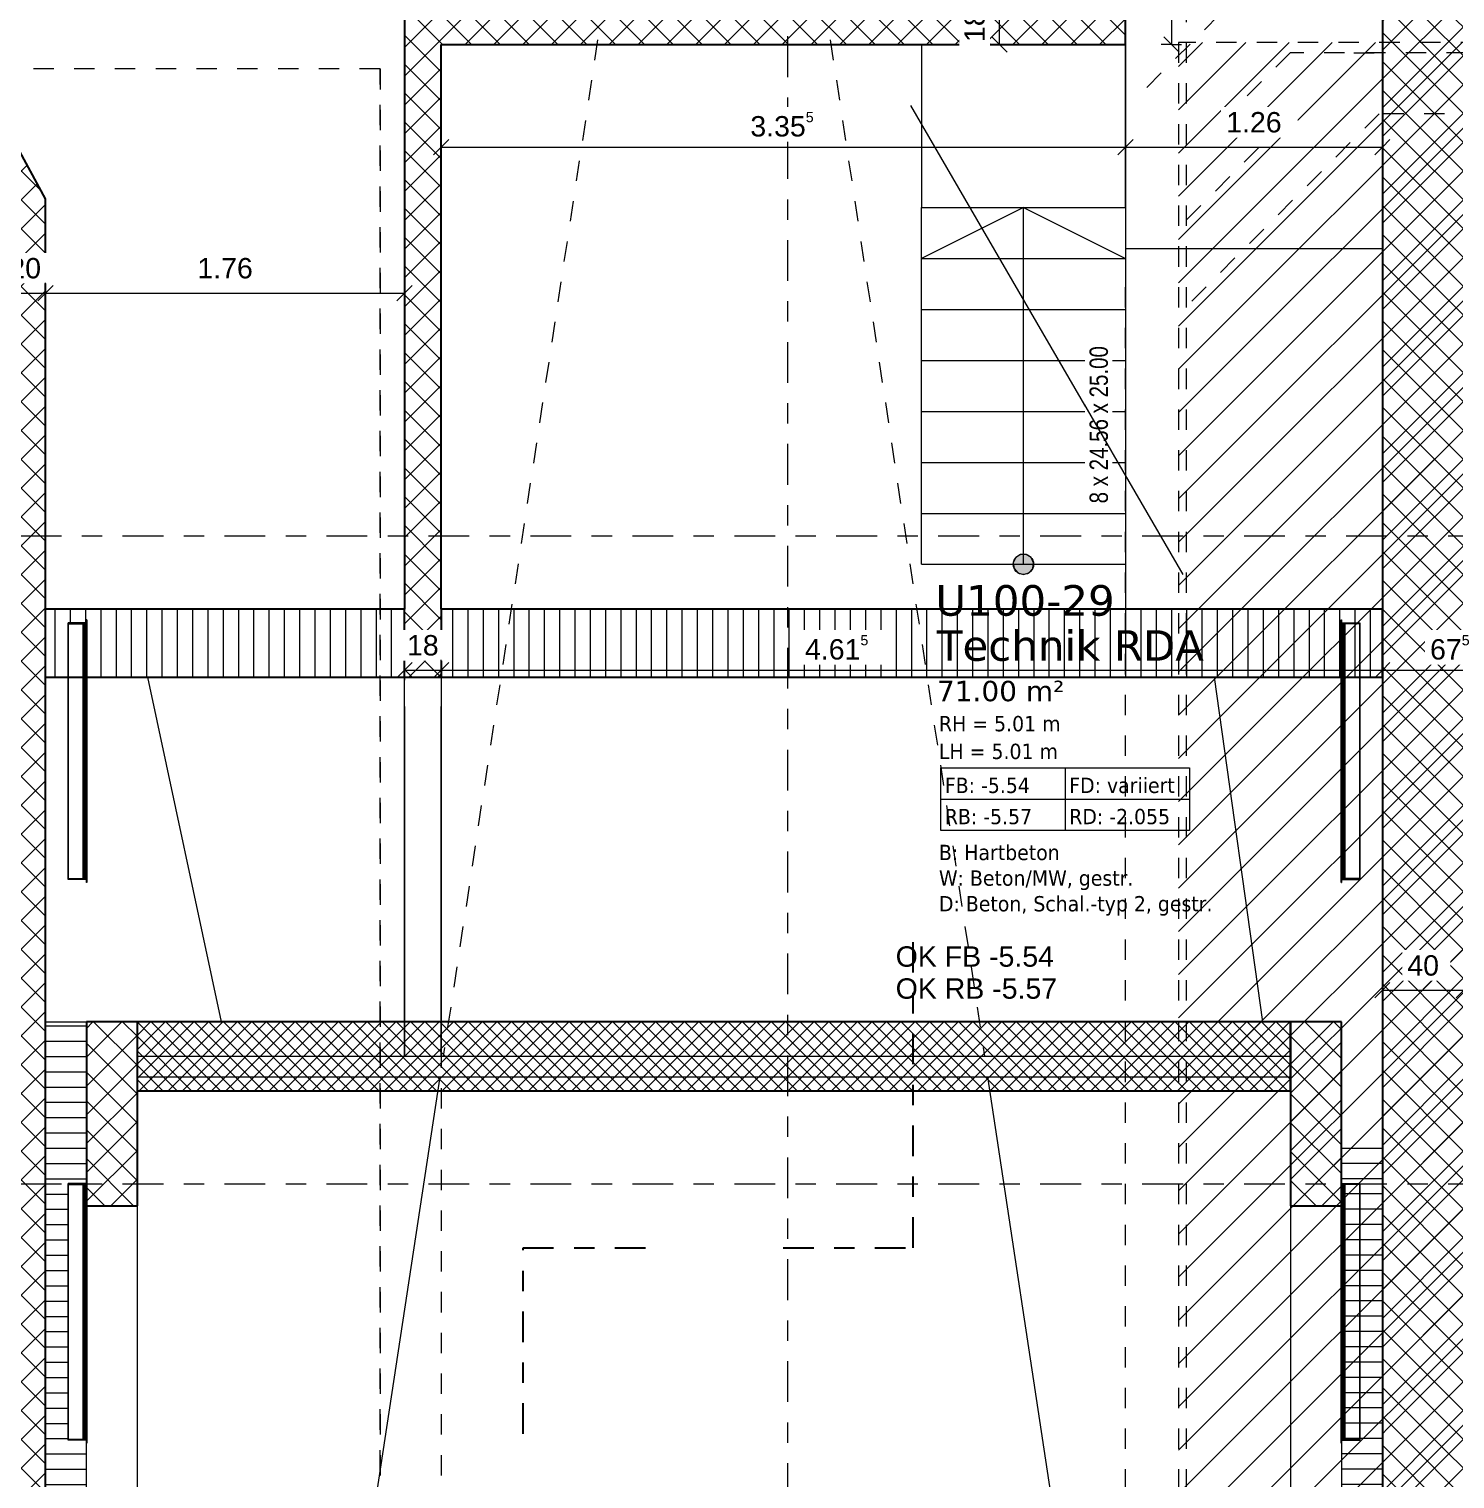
# Model space of a CAD drawing. Header units: metres. Extents: x -35.6 to 33, y -4 to 38.1.
# Drawn here: x -19.62 to -12.63, y 5.6 to 12.72 of the extents above; entities that cross this region are included whole.
import ezdxf

# ---------------------------------------------------------------- set-up
doc = ezdxf.new("R2010")
doc.units = ezdxf.units.M
for name, pattern in [('_Rasterlinie_', [0.375, 0.2, -0.05, 0.075, -0.05]), ('_Schnittlinie_', [0.3, 0.15, -0.05, 0.05, -0.05]), ('_Verdeckte Linien_', [0.15, 0.1, -0.05]), ('Strichpunkt - Weit', [0.5, 0.2, -0.15, 0, -0.15])]:
    doc.linetypes.add(name, pattern=pattern)
for name, color, linetype, lineweight in [('A-____-____-DIMS', 7, 'Continuous', 5), ('A-____-____-DIMS-50', 7, 'Continuous', 5), ('A-AREA-____-IDEN', 7, 'Continuous', 5), ('A-DETL-____-HDLN', 7, '_Verdeckte Linien_', 9), ('A-DETL-____-MEDM', 7, 'Continuous', 25), ('A-DETL-____-THIN', 7, 'Continuous', 9), ('A-DETL-GENF-HDLN', 7, '_Verdeckte Linien_', 9), ('A-DETL-GENF-OTLN', 7, 'Continuous', 9), ('A-FLOR-____-MCUT', 7, 'Continuous', 35), ('A-FLOR-____-OTLN', 7, 'Continuous', 9), ('A-FLOR-____-PATT', 7, 'Continuous', 35), ('A-WALL-____-MCUT', 7, 'Continuous', 35), ('A-WALL-____-PATT', 7, 'Continuous', 35), ('E-LITE-EQPM-OTLN', 7, 'Continuous', 9), ('G-____-____-DIMS', 7, 'Continuous', 5), ('I-WALL-____-OTLN', 7, 'Continuous', 9), ('S-COLS-____-MCUT', 7, 'Continuous', 35), ('S-COLS-____-OTLN', 7, 'Continuous', 9), ('S-GRID-____-OTLN', 7, 'Continuous', 5), ('S-STRS-____-IDEN', 7, 'Continuous', 9), ('S-STRS-____-OTLN', 7, 'Continuous', 9)]:
    doc.layers.add(name, color=color, linetype=linetype, lineweight=lineweight)
doc.layers.add('G-____-____-SYMB', color=7, linetype='Strichpunkt - Weit', lineweight=5, true_color=0x008080)
doc.styles.add('Arial', font='arial.ttf', dxfattribs={"height": 0.1})
doc.styles.add('Arial_3', font='arial.ttf', dxfattribs={"width": 0.8, "height": 0.09})
doc.styles.add('Verdana_2', font='verdana.ttf', dxfattribs={"height": 0.1})
doc.styles.add('Verdana_3', font='verdana.ttf', dxfattribs={"width": 0.9, "height": 0.075})
doc.styles.add('Verdana_4', font='verdana.ttf', dxfattribs={"height": 0.15})
doc.dimstyles.new('SUB_Rohbau_fein', dxfattribs={"dimscale": 0.3048, "dimtxt": 0.102026, "dimasz": 0.246063, "dimexe": 0.164042, "dimexo": 0.0625, "dimgap": 0.123031, "dimtad": 1, "dimdec": 1, "dimlfac": 100, "dimrnd": 0.5, "dimdsep": 46, "dimtxsty": 'Arial', "dimblk1": 'OBLIQUE', "dimblk2": 'OBLIQUE', "dimsah": 1, "dimcen": 0.09, "dimazin": 0, "dimtfac": 1, "dimtdec": 4, "dimtix": 1, "dimtmove": 0, "dimatfit": 3, "dimfxl": 0.164042, "dimfxlon": 1, "dimtvp": 1, "dimtfill": 1, "dimtolj": 1, "dimtzin": 0, "dimarcsym": 2})
doc.dimstyles.new('SUB_Rohbau_fein_1', dxfattribs={"dimscale": 0.3048, "dimtxt": 0.102026, "dimasz": 0.246063, "dimexe": 0.164042, "dimexo": 0.0625, "dimgap": 0.123031, "dimtad": 1, "dimrnd": 0.005, "dimzin": 0, "dimdsep": 46, "dimtxsty": 'Arial', "dimblk1": 'OBLIQUE', "dimblk2": 'OBLIQUE', "dimsah": 1, "dimcen": 0.09, "dimazin": 0, "dimtfac": 1, "dimtdec": 4, "dimtix": 1, "dimtmove": 0, "dimatfit": 3, "dimfxl": 0.164042, "dimfxlon": 1, "dimtvp": 1, "dimtfill": 1, "dimtolj": 1, "dimtzin": 0, "dimarcsym": 2})
doc.dimstyles.new('SUB_Rohbau_fein_2', dxfattribs={"dimscale": 0.3048, "dimtxt": 0.102026, "dimasz": 0.246063, "dimexe": 0.164042, "dimexo": 0.0625, "dimgap": 0.123031, "dimtad": 1, "dimrnd": 0.005, "dimzin": 0, "dimdsep": 46, "dimtxsty": 'Arial', "dimblk1": 'OBLIQUE', "dimblk2": 'OBLIQUE', "dimsah": 1, "dimcen": 0.09, "dimazin": 0, "dimtfac": 1, "dimtdec": 4, "dimtix": 1, "dimtmove": 2, "dimatfit": 3, "dimfxl": 0.164042, "dimfxlon": 1, "dimtvp": 1, "dimtfill": 1, "dimtolj": 1, "dimtzin": 0, "dimarcsym": 2})
doc.dimstyles.new('SUB_Rohbau_fein_6', dxfattribs={"dimscale": 0.3048, "dimtxt": 0.102026, "dimasz": 0.246063, "dimexe": 0.164042, "dimexo": 0.0625, "dimgap": 0.123031, "dimtad": 1, "dimdec": 1, "dimlfac": 100, "dimrnd": 0.5, "dimdsep": 46, "dimtxsty": 'Arial', "dimblk1": 'OBLIQUE', "dimblk2": 'OBLIQUE', "dimsah": 1, "dimcen": 0.09, "dimazin": 0, "dimtfac": 1, "dimtdec": 4, "dimtix": 1, "dimtmove": 0, "dimatfit": 3, "dimfxl": 0.164042, "dimfxlon": 1, "dimtvp": 1, "dimtfill": 1, "dimtolj": 1, "dimtzin": 0, "dimarcsym": 2})
doc.dimstyles.new('SUB_Rohbau_fein_7', dxfattribs={"dimscale": 0.3048, "dimtxt": 0.102026, "dimasz": 0.246063, "dimexe": 0.164042, "dimexo": 0.0625, "dimgap": 0.123031, "dimtad": 1, "dimrnd": 0.005, "dimzin": 0, "dimdsep": 46, "dimtxsty": 'Arial', "dimblk1": 'OBLIQUE', "dimblk2": 'OBLIQUE', "dimsah": 1, "dimcen": 0.09, "dimazin": 0, "dimtfac": 1, "dimtdec": 4, "dimtix": 1, "dimtmove": 0, "dimatfit": 3, "dimfxl": 0.164042, "dimfxlon": 1, "dimtvp": 1, "dimtfill": 1, "dimtolj": 1, "dimtzin": 0, "dimarcsym": 2})
pattern_1 = [(45, (0, 0), (-0.07071068, 0.07071068), []), (135, (0, 0), (-0.07071068, -0.07071068), [])]

# ---------------------------------------------------------------- blocks, each defined once
blk = doc.blocks.new('Langfeldleuchte Deckeneinbau - 7200lm _ 4000K _ 1250 x 50-36041793--01_UG_OK_FFB_AF_ro')
at = {"layer": 'E-LITE-EQPM-OTLN', "color": 253, "true_color": 0x999999}
for p, q in [((-13.185, 9.8192), (-13.183, 9.8192)), ((-13.185, 9.8192), (-13.183, 9.8192)), ((-13.185, 9.8192), (-13.185, 8.5297)), ((-13.185, 9.7994), (-13.185, 9.8192)), ((-13.183, 9.8192), (-13.183, 9.8044)), ((-13.183, 8.5297), (-13.183, 9.8192)), ((-13.175, 9.7994), (-13.185, 9.7994)), ((-13.185, 9.7994), (-13.185, 8.5494)), ((-13.093, 9.7994), (-13.185, 9.7994)), ((-13.185, 8.5494), (-13.185, 9.7994)), ((-13.185, 9.7994), (-13.185, 8.5494)), ((-13.183, 9.8044), (-13.183, 9.7994)), ((-13.183, 9.8044), (-13.093, 9.8044)), ((-13.183, 9.8044), (-13.093, 9.8044)), ((-13.183, 9.8044), (-13.183, 8.5444)), ((-13.183, 9.7994), (-13.183, 9.8044)), ((-13.183, 9.7994), (-13.183, 8.5494)), ((-13.183, 8.5494), (-13.183, 9.7994)), ((-13.167, 9.7994), (-13.175, 9.7994)), ((-13.175, 9.7994), (-13.175, 8.5494)), ((-13.175, 8.5494), (-13.175, 9.7994)), ((-13.175, 9.7994), (-13.167, 9.7994)), ((-13.167, 9.7994), (-13.175, 9.7994)), ((-13.093, 9.7994), (-13.167, 9.7994)), ((-13.167, 9.7994), (-13.167, 8.5494)), ((-13.167, 8.5494), (-13.167, 9.7994)), ((-13.093, 9.8044), (-13.093, 9.7994)), ((-13.093, 9.8044), (-13.093, 8.5444)), ((-13.093, 9.7994), (-13.093, 8.5494)), ((-13.093, 9.7994), (-13.093, 8.5494)), ((-13.093, 8.5494), (-13.093, 9.7994)), ((-13.175, 8.5494), (-13.185, 8.5494)), ((-13.185, 8.5297), (-13.185, 8.5494)), ((-13.185, 8.5494), (-13.093, 8.5494)), ((-13.183, 8.5494), (-13.183, 8.5444)), ((-13.183, 8.5444), (-13.183, 8.5494)), ((-13.183, 8.5444), (-13.093, 8.5444)), ((-13.183, 8.5444), (-13.183, 8.5297)), ((-13.093, 8.5444), (-13.183, 8.5444)), ((-13.167, 8.5494), (-13.175, 8.5494)), ((-13.167, 8.5494), (-13.175, 8.5494)), ((-13.167, 8.5494), (-13.175, 8.5494)), ((-13.093, 8.5494), (-13.167, 8.5494)), ((-13.093, 8.5494), (-13.093, 8.5444)), ((-13.185, 8.5297), (-13.183, 8.5297)), ((-13.183, 8.5297), (-13.185, 8.5297))]:
    blk.add_line(p, q, dxfattribs=at)
blk = doc.blocks.new('Langfeldleuchte Deckeneinbau - 7200lm _ 4000K _ 1250 x 50-V33--01_UG_OK_FFB_AF_ro')
at = {"layer": 'E-LITE-EQPM-OTLN', "color": 253, "true_color": 0x999999}
for p, q in [((-19.336, 9.8192), (-19.338, 9.8192)), ((-19.338, 9.8044), (-19.338, 9.8192)), ((-19.338, 9.8192), (-19.336, 9.8192)), ((-19.338, 9.8192), (-19.338, 8.5297)), ((-19.336, 8.5297), (-19.336, 9.8192)), ((-19.336, 9.8192), (-19.336, 9.7994)), ((-19.338, 9.8044), (-19.428, 9.8044)), ((-19.428, 9.7994), (-19.428, 9.8044)), ((-19.428, 9.8044), (-19.338, 9.8044)), ((-19.428, 8.5444), (-19.428, 9.8044)), ((-19.428, 9.7994), (-19.354, 9.7994)), ((-19.428, 8.5494), (-19.428, 9.7994)), ((-19.336, 9.7994), (-19.428, 9.7994)), ((-19.428, 8.5494), (-19.428, 9.7994)), ((-19.428, 9.7994), (-19.428, 8.5494)), ((-19.354, 9.7994), (-19.346, 9.7994)), ((-19.354, 8.5494), (-19.354, 9.7994)), ((-19.354, 9.7994), (-19.354, 8.5494)), ((-19.354, 9.7994), (-19.346, 9.7994)), ((-19.354, 9.7994), (-19.346, 9.7994)), ((-19.346, 9.7994), (-19.336, 9.7994)), ((-19.346, 8.5494), (-19.346, 9.7994)), ((-19.346, 9.7994), (-19.346, 8.5494)), ((-19.338, 9.7994), (-19.338, 9.8044)), ((-19.338, 8.5444), (-19.338, 9.8044)), ((-19.338, 9.8044), (-19.338, 9.7994)), ((-19.338, 8.5494), (-19.338, 9.7994)), ((-19.338, 9.7994), (-19.338, 8.5494)), ((-19.336, 8.5494), (-19.336, 9.7994)), ((-19.336, 9.7994), (-19.336, 8.5494)), ((-19.336, 8.5494), (-19.336, 9.7994)), ((-19.428, 8.5494), (-19.354, 8.5494)), ((-19.428, 8.5444), (-19.428, 8.5494)), ((-19.428, 8.5494), (-19.336, 8.5494)), ((-19.338, 8.5444), (-19.428, 8.5444)), ((-19.338, 8.5444), (-19.428, 8.5444)), ((-19.354, 8.5494), (-19.346, 8.5494)), ((-19.346, 8.5494), (-19.354, 8.5494)), ((-19.354, 8.5494), (-19.346, 8.5494)), ((-19.346, 8.5494), (-19.336, 8.5494)), ((-19.338, 8.5444), (-19.338, 8.5494)), ((-19.338, 8.5494), (-19.338, 8.5444)), ((-19.338, 8.5297), (-19.338, 8.5444)), ((-19.336, 8.5494), (-19.336, 8.5297)), ((-19.336, 8.5297), (-19.338, 8.5297)), ((-19.336, 8.5297), (-19.338, 8.5297))]:
    blk.add_line(p, q, dxfattribs=at)
blk = doc.blocks.new('Langfeldleuchte Deckeneinbau - 7200lm _ 4000K _ 1250 x 50-V34--01_UG_OK_FFB_AF_ro')
at = {"layer": 'E-LITE-EQPM-OTLN', "color": 253, "true_color": 0x999999}
for p, q in [((-19.338, 7.0544), (-19.428, 7.0544)), ((-19.428, 7.0494), (-19.428, 7.0544)), ((-19.428, 7.0544), (-19.338, 7.0544)), ((-19.428, 5.7944), (-19.428, 7.0544)), ((-19.428, 7.0494), (-19.354, 7.0494)), ((-19.428, 5.7994), (-19.428, 7.0494)), ((-19.336, 7.0494), (-19.428, 7.0494)), ((-19.428, 5.7994), (-19.428, 7.0494)), ((-19.428, 7.0494), (-19.428, 5.7994)), ((-19.354, 7.0494), (-19.346, 7.0494)), ((-19.354, 5.7994), (-19.354, 7.0494)), ((-19.354, 7.0494), (-19.354, 5.7994)), ((-19.354, 7.0494), (-19.346, 7.0494)), ((-19.354, 7.0494), (-19.346, 7.0494)), ((-19.346, 7.0494), (-19.336, 7.0494)), ((-19.346, 5.7994), (-19.346, 7.0494)), ((-19.346, 7.0494), (-19.346, 5.7994)), ((-19.336, 7.0692), (-19.338, 7.0692)), ((-19.338, 7.0544), (-19.338, 7.0692)), ((-19.338, 7.0692), (-19.336, 7.0692)), ((-19.338, 7.0692), (-19.338, 5.7797)), ((-19.338, 7.0494), (-19.338, 7.0544)), ((-19.338, 5.7944), (-19.338, 7.0544)), ((-19.338, 7.0544), (-19.338, 7.0494)), ((-19.338, 5.7994), (-19.338, 7.0494)), ((-19.338, 7.0494), (-19.338, 5.7994)), ((-19.336, 5.7797), (-19.336, 7.0692)), ((-19.336, 7.0692), (-19.336, 7.0494)), ((-19.336, 5.7994), (-19.336, 7.0494)), ((-19.336, 7.0494), (-19.336, 5.7994)), ((-19.336, 5.7994), (-19.336, 7.0494)), ((-19.428, 5.7994), (-19.354, 5.7994)), ((-19.428, 5.7944), (-19.428, 5.7994)), ((-19.428, 5.7994), (-19.336, 5.7994)), ((-19.338, 5.7944), (-19.428, 5.7944)), ((-19.338, 5.7944), (-19.428, 5.7944)), ((-19.354, 5.7994), (-19.346, 5.7994)), ((-19.346, 5.7994), (-19.354, 5.7994)), ((-19.354, 5.7994), (-19.346, 5.7994)), ((-19.346, 5.7994), (-19.336, 5.7994)), ((-19.338, 5.7944), (-19.338, 5.7994)), ((-19.338, 5.7994), (-19.338, 5.7944)), ((-19.338, 5.7797), (-19.338, 5.7944)), ((-19.336, 5.7797), (-19.338, 5.7797)), ((-19.336, 5.7797), (-19.338, 5.7797)), ((-19.336, 5.7994), (-19.336, 5.7797))]:
    blk.add_line(p, q, dxfattribs=at)
blk = doc.blocks.new('BO_Wandschräge - BO_Wandschräge-32270497--01_UG_OK_FFB_AF_ro')
at = {"layer": 'A-DETL-____-HDLN'}
blk.add_line((-14.138, 12.4316), (-13.368, 13.2016), dxfattribs=at)
blk = doc.blocks.new('Rampenpfeil - Geschnitten-31193017--01_UG_OK_FFB_AF_ro')
at = {"layer": 'A-DETL-GENF-HDLN'}
for q in [(9.881, 4.1549), (9.881, 1.5001)]:
    blk.add_line((18.6248, 2.8275), q, dxfattribs=at)
at = {"layer": 'A-DETL-GENF-OTLN'}
for p, q in [((0, 5.655), (9.781, 4.1701)), ((9.781, 5.655), (9.781, 0)), ((9.881, 5.655), (9.881, 0)), ((0, 0), (9.781, 1.4849))]:
    blk.add_line(p, q, dxfattribs=at)
blk = doc.blocks.new('DIMBLOCK586--01_UG_OK_FFB_AF_ro')
at = {"layer": 'A-____-____-DIMS-50'}
for p, q in [((-12.983, 8.0016), (-12.983, 8.0516)), ((-12.983, 8.0016), (-12.9455, 8.0391)), ((-12.583, 8.0016), (-12.583, 8.0516)), ((-12.583, 8.0016), (-12.5455, 8.0391)), ((-12.983, 8.0016), (-13.0205, 7.9641)), ((-12.983, 8.0016), (-12.583, 8.0016)), ((-12.983, 8.0016), (-12.983, 7.9516)), ((-12.583, 8.0016), (-12.6205, 7.9641)), ((-12.583, 8.0016), (-12.583, 7.9516))]:
    blk.add_line(p, q, dxfattribs=at)
at = {"layer": 'A-____-____-DIMS-50', "color": 0, "insert": (-12.8606, 8.1736), "char_height": 0.1, "width": 0.186088, "attachment_point": 1, "line_spacing_factor": 0.941778, "style": 'Arial', "bg_fill": 3, "box_fill_scale": 1.25, "bg_fill_color": 256, "bg_fill_true_color": 13158600, "bg_fill_transparency": 0}
blk.add_mtext('40', dxfattribs=at)
blk = doc.blocks.new('_Oblique')
at = {"color": 0, "linetype": 'ByBlock', "lineweight": -2}
blk.add_line((-0.5, -0.5), (0.5, 0.5), dxfattribs=at)
blk = doc.blocks.new('DIMBLOCK693--01_UG_OK_FFB_AF_ro')
at = {"layer": 'A-____-____-DIMS-50'}
for p, q in [((-17.778, 9.5724), (-17.778, 9.6224)), ((-17.778, 9.5724), (-17.7405, 9.6099)), ((-17.598, 9.5724), (-17.598, 9.6224)), ((-17.598, 9.5724), (-17.5605, 9.6099)), ((-17.778, 9.5724), (-17.8155, 9.5349)), ((-17.778, 9.5724), (-17.598, 9.5724)), ((-17.778, 9.5724), (-17.778, 9.5224)), ((-17.598, 9.5724), (-17.6355, 9.5349)), ((-17.598, 9.5724), (-17.598, 9.5224))]:
    blk.add_line(p, q, dxfattribs=at)
at = {"layer": 'A-____-____-DIMS-50', "color": 0, "insert": (-17.7656, 9.7444), "char_height": 0.1, "width": 0.186088, "attachment_point": 1, "line_spacing_factor": 0.941778, "style": 'Arial', "bg_fill": 3, "box_fill_scale": 1.25, "bg_fill_color": 256, "bg_fill_true_color": 13158600, "bg_fill_transparency": 0}
blk.add_mtext('18', dxfattribs=at)
blk = doc.blocks.new('DIMBLOCK694--01_UG_OK_FFB_AF_ro')
at = {"layer": 'A-____-____-DIMS-50'}
for p, q in [((-17.598, 9.5724), (-17.598, 9.6224)), ((-17.598, 9.5724), (-17.5605, 9.6099)), ((-12.983, 9.5724), (-12.983, 9.6224)), ((-12.983, 9.5724), (-12.9455, 9.6099)), ((-17.598, 9.5724), (-17.6355, 9.5349)), ((-17.598, 9.5724), (-12.983, 9.5724)), ((-17.598, 9.5724), (-17.598, 9.5224)), ((-12.983, 9.5724), (-13.0205, 9.5349)), ((-12.983, 9.5724), (-12.983, 9.5224))]:
    blk.add_line(p, q, dxfattribs=at)
at = {"layer": 'A-____-____-DIMS-50', "color": 0, "insert": (-15.8142, 9.7444), "char_height": 0.1, "width": 0.388091, "attachment_point": 1, "line_spacing_factor": 0.941778, "style": 'Arial', "bg_fill": 3, "box_fill_scale": 1.25, "bg_fill_color": 256, "bg_fill_true_color": 13158600, "bg_fill_transparency": 0}
blk.add_mtext('4.61\\A2\\H0.5x;\\S5^  ;\\H2x;', dxfattribs=at)
blk = doc.blocks.new('DIMBLOCK695--01_UG_OK_FFB_AF_ro')
at = {"layer": 'A-____-____-DIMS-50'}
for p, q in [((-12.983, 9.5724), (-12.983, 9.6224)), ((-12.983, 9.5724), (-12.9455, 9.6099)), ((-12.308, 9.5724), (-12.308, 9.6224)), ((-12.308, 9.5724), (-12.2705, 9.6099)), ((-12.983, 9.5724), (-13.0205, 9.5349)), ((-12.983, 9.5724), (-12.308, 9.5724)), ((-12.983, 9.5724), (-12.983, 9.5224)), ((-12.308, 9.5724), (-12.3455, 9.5349)), ((-12.308, 9.5724), (-12.308, 9.5224))]:
    blk.add_line(p, q, dxfattribs=at)
at = {"layer": 'A-____-____-DIMS-50', "color": 0, "insert": (-12.7491, 9.7444), "char_height": 0.1, "width": 0.248525, "attachment_point": 1, "line_spacing_factor": 0.941778, "style": 'Arial', "bg_fill": 3, "box_fill_scale": 1.25, "bg_fill_color": 256, "bg_fill_true_color": 13158600, "bg_fill_transparency": 0}
blk.add_mtext('67\\A2\\H0.5x;\\S5^  ;\\H2x;', dxfattribs=at)
blk = doc.blocks.new('DIMBLOCK700--01_UG_OK_FFB_AF_ro')
at = {"layer": 'A-____-____-DIMS-50'}
for p, q in [((-17.598, 12.1385), (-17.598, 12.1885)), ((-17.598, 12.1385), (-17.5605, 12.176)), ((-14.243, 12.1385), (-14.243, 12.1885)), ((-14.243, 12.1385), (-14.2055, 12.176)), ((-17.598, 12.1385), (-17.6355, 12.101)), ((-17.598, 12.1385), (-14.243, 12.1385)), ((-17.598, 12.1385), (-17.598, 12.0885)), ((-14.243, 12.1385), (-14.2805, 12.101)), ((-14.243, 12.1385), (-14.243, 12.0885))]:
    blk.add_line(p, q, dxfattribs=at)
at = {"layer": 'A-____-____-DIMS-50', "color": 0, "insert": (-16.0822, 12.3105), "char_height": 0.1, "width": 0.388091, "attachment_point": 1, "line_spacing_factor": 0.941778, "style": 'Arial', "bg_fill": 3, "box_fill_scale": 1.25, "bg_fill_color": 256, "bg_fill_true_color": 13158600, "bg_fill_transparency": 0}
blk.add_mtext('3.35\\A2\\H0.5x;\\S5^  ;\\H2x;', dxfattribs=at)
blk = doc.blocks.new('DIMBLOCK701--01_UG_OK_FFB_AF_ro')
at = {"layer": 'A-____-____-DIMS-50'}
for p, q in [((-14.243, 12.1385), (-14.243, 12.1885)), ((-14.243, 12.1385), (-14.2055, 12.176)), ((-12.983, 12.1385), (-12.983, 12.1885)), ((-12.983, 12.1385), (-12.9455, 12.176)), ((-14.243, 12.1385), (-14.2805, 12.101)), ((-14.243, 12.1385), (-12.983, 12.1385)), ((-14.243, 12.1385), (-14.243, 12.0885)), ((-12.983, 12.1385), (-13.0205, 12.101)), ((-12.983, 12.1385), (-12.983, 12.0885))]:
    blk.add_line(p, q, dxfattribs=at)
at = {"layer": 'A-____-____-DIMS-50', "color": 0, "insert": (-13.7487, 12.3105), "char_height": 0.1, "width": 0.325653, "attachment_point": 1, "line_spacing_factor": 0.941778, "style": 'Arial', "bg_fill": 3, "box_fill_scale": 1.25, "bg_fill_color": 256, "bg_fill_true_color": 13158600, "bg_fill_transparency": 0}
blk.add_mtext('1.26', dxfattribs=at)
blk = doc.blocks.new('Beschriftung_Räume-SUB - Vollständig-17704717--01_UG_OK_FFB_AF_ro')
at = {"layer": 'A-AREA-____-IDEN'}
for p, q in [((0, -0.01825), (0.0244, -0.01825)), ((0, -0.02438), (0, -0.01825)), ((0.0122, -0.01825), (0.0122, -0.02438)), ((0.0244, -0.01825), (0.0244, -0.02438)), ((0, -0.02132), (0.0244, -0.02132)), ((0.0244, -0.02438), (0, -0.02438))]:
    blk.add_line(p, q, dxfattribs=at)
blk = doc.blocks.new('DIMBLOCK830--01_UG_OK_FFB_AF_ro')
at = {"layer": 'A-____-____-DIMS-50'}
for p, q in [((-14.0173, 14.4116), (-14.0548, 14.4491)), ((-14.0173, 14.4116), (-14.0673, 14.4116)), ((-14.0173, 14.4116), (-14.0173, 12.6416)), ((-14.0173, 14.4116), (-13.9798, 14.3741)), ((-14.0173, 14.4116), (-13.9673, 14.4116)), ((-14.0173, 12.6416), (-14.0548, 12.6791)), ((-14.0173, 12.6416), (-14.0673, 12.6416)), ((-14.0173, 12.6416), (-13.9798, 12.6041)), ((-14.0173, 12.6416), (-13.9673, 12.6416))]:
    blk.add_line(p, q, dxfattribs=at)
at = {"layer": 'A-____-____-DIMS-50', "color": 0, "insert": (-14.1894, 13.3909), "char_height": 0.1, "width": 0.325653, "attachment_point": 1, "rotation": 90, "line_spacing_factor": 0.941778, "style": 'Arial', "bg_fill": 3, "box_fill_scale": 1.25, "bg_fill_color": 256, "bg_fill_true_color": 13158600, "bg_fill_transparency": 0}
blk.add_mtext('1.77', dxfattribs=at)
blk = doc.blocks.new('DIMBLOCK1273--01_UG_OK_FFB_AF_ro')
at = {"layer": 'A-____-____-DIMS-50'}
for p, q in [((-14.8604, 12.8216), (-14.9104, 12.8216)), ((-14.8604, 12.8216), (-14.8979, 12.8591)), ((-14.8604, 12.6416), (-14.8604, 12.8216)), ((-14.8604, 12.8216), (-14.8229, 12.7841)), ((-14.8604, 12.8216), (-14.8104, 12.8216)), ((-14.8604, 12.6416), (-14.8979, 12.6791)), ((-14.8604, 12.6416), (-14.9104, 12.6416)), ((-14.8604, 12.6416), (-14.8229, 12.6041)), ((-14.8604, 12.6416), (-14.8104, 12.6416))]:
    blk.add_line(p, q, dxfattribs=at)
at = {"layer": 'A-____-____-DIMS-50', "color": 0, "insert": (-15.0325, 12.654), "char_height": 0.1, "width": 0.186088, "attachment_point": 1, "rotation": 90, "line_spacing_factor": 0.941778, "style": 'Arial', "bg_fill": 3, "box_fill_scale": 1.25, "bg_fill_color": 256, "bg_fill_true_color": 13158600, "bg_fill_transparency": 0}
blk.add_mtext('18', dxfattribs=at)
blk = doc.blocks.new('DIMBLOCK1321--01_UG_OK_FFB_AF_ro')
at = {"layer": 'A-____-____-DIMS-50'}
for p, q in [((-19.738, 11.4224), (-19.738, 11.4724)), ((-19.738, 11.4224), (-19.7005, 11.4599)), ((-19.538, 11.4224), (-19.538, 11.4724)), ((-19.538, 11.4224), (-19.5005, 11.4599)), ((-19.738, 11.4224), (-19.7755, 11.3849)), ((-19.738, 11.4224), (-19.538, 11.4224)), ((-19.738, 11.4224), (-19.738, 11.3724)), ((-19.538, 11.4224), (-19.5755, 11.3849)), ((-19.538, 11.4224), (-19.538, 11.3724))]:
    blk.add_line(p, q, dxfattribs=at)
at = {"layer": 'A-____-____-DIMS-50', "color": 0, "insert": (-19.7156, 11.5944), "char_height": 0.1, "width": 0.186088, "attachment_point": 1, "line_spacing_factor": 0.941778, "style": 'Arial', "bg_fill": 3, "box_fill_scale": 1.25, "bg_fill_color": 256, "bg_fill_true_color": 13158600, "bg_fill_transparency": 0}
blk.add_mtext('20', dxfattribs=at)
blk = doc.blocks.new('DIMBLOCK1322--01_UG_OK_FFB_AF_ro')
at = {"layer": 'A-____-____-DIMS-50'}
for p, q in [((-19.538, 11.4224), (-19.538, 11.4724)), ((-19.538, 11.4224), (-19.5005, 11.4599)), ((-17.778, 11.4224), (-17.778, 11.4724)), ((-17.778, 11.4224), (-17.7405, 11.4599)), ((-19.538, 11.4224), (-19.5755, 11.3849)), ((-19.538, 11.4224), (-17.778, 11.4224)), ((-19.538, 11.4224), (-19.538, 11.3724)), ((-17.778, 11.4224), (-17.8155, 11.3849)), ((-17.778, 11.4224), (-17.778, 11.3724))]:
    blk.add_line(p, q, dxfattribs=at)
at = {"layer": 'A-____-____-DIMS-50', "color": 0, "insert": (-18.7937, 11.5944), "char_height": 0.1, "width": 0.325653, "attachment_point": 1, "line_spacing_factor": 0.941778, "style": 'Arial', "bg_fill": 3, "box_fill_scale": 1.25, "bg_fill_color": 256, "bg_fill_true_color": 13158600, "bg_fill_transparency": 0}
blk.add_mtext('1.76', dxfattribs=at)

msp = doc.modelspace()

# ---------------------------------------------------------------- hatches: boundary and pattern name
at = {"layer": 'A-DETL-GENF-OTLN', "true_color": 0xff00ff}
h = msp.add_hatch(dxfattribs=at)
h.set_pattern_fill('FP_36', color=6, style=0, pattern_type=2)
h.set_pattern_definition([(45, (0, 0), (-0.106066, 0.106066), [])])
h.paths.add_polyline_path([(-4.0742, 1.4516), (-2.728, 1.4516), (-2.728, 6.8016), (4.502, 6.8016), (4.502, 12.6516), (-13.983, 12.6516), (-13.983, 1.4516), (-4.128, 1.4516)])
h.paths.add_polyline_path([(-9.728, 2.8516), (-9.728, 4.7016), (-9.278, 4.7016), (-9.648, 4.6216), (-9.7203, 3.0217)])
h.paths.add_polyline_path([(-4.768, 9.9916), (-4.768, 11.2516), (-4.128, 11.2516), (-4.688, 11.1716), (-4.7103, 10.8428)])
at = {"layer": 'A-FLOR-____-OTLN', "true_color": 0xc0c0c0}
h = msp.add_hatch(dxfattribs=at)
h.set_pattern_fill('FP_15', color=9, style=0, pattern_type=2)
h.set_pattern_definition([(45, (0, 0), (-0.03535534, 0.03535534), []), (135, (0, 0), (-0.03535534, -0.03535534), [])])
h.paths.add_polyline_path([(-17.778, 7.5087), (-13.433, 7.5087), (-13.433, 7.8474), (-19.088, 7.8474), (-19.088, 7.5087), (-18.6026, 7.5087)])
at = {"layer": 'A-FLOR-____-PATT', "lineweight": 9, "true_color": 0x787878}
h = msp.add_hatch(dxfattribs=at)
h.set_pattern_fill('FP_26', color=8, angle=-90, style=0, pattern_type=2)
h.set_pattern_definition([(90, (-15.291, 9.538), (-0.075, -6e-17), [])])
h.paths.add_polyline_path([(-12.983, 9.5383), (-12.983, 9.8717), (-17.598, 9.8717), (-17.598, 9.5383), (-13.093, 9.5383)])
h.paths.add_polyline_path([(-19.1712, 9.5383), (-17.778, 9.5383), (-17.778, 9.8717), (-19.538, 9.8717), (-19.538, 9.5383), (-19.428, 9.5383), (-19.428, 9.8044), (-19.338, 9.8044), (-19.338, 9.8192), (-19.336, 9.8192), (-19.336, 9.5383)])
at = {"layer": 'A-WALL-____-PATT', "lineweight": 9}
h = msp.add_hatch(dxfattribs=at)
h.set_pattern_fill('FP_1', color=256, style=0, pattern_type=2)
h.set_pattern_definition(pattern_1)
h.paths.add_polyline_path([(-12.308, 8.2516), (-12.308, 16.4116), (-12.983, 16.4116), (-12.983, 8.2516), (-12.583, 8.2516)])
h = msp.add_hatch(dxfattribs=at)
h.set_pattern_fill('FP_1', color=256, style=0, pattern_type=2)
h.set_pattern_definition(pattern_1)
h.paths.add_polyline_path([(-19.538, 11.1527), (-19.538, 11.8843), (-21.813, 16.0607), (-21.813, 15.329), (-19.6647, 11.3853)])
h = msp.add_hatch(dxfattribs=at)
h.set_pattern_fill('FP_1', color=256, style=0, pattern_type=2)
h.set_pattern_definition(pattern_1)
h.paths.add_polyline_path([(-17.4137, 12.6416), (-14.243, 12.6416), (-14.243, 12.8216), (-17.778, 12.8216), (-17.778, 12.6416), (-17.598, 12.6416)])
h = msp.add_hatch(dxfattribs=at)
h.set_pattern_fill('FP_1', color=256, style=0, pattern_type=2)
h.set_pattern_definition(pattern_1)
h.paths.add_polyline_path([(-17.598, 9.5381), (-17.5981, 12.6416), (-17.778, 12.6416), (-17.778, 9.5381)])
h = msp.add_hatch(dxfattribs=at)
h.set_pattern_fill('FP_1', color=256, style=0, pattern_type=2)
h.set_pattern_definition(pattern_1)
h.paths.add_polyline_path([(-19.938, -2.0534), (-19.538, -2.0534), (-19.538, 11.1527), (-19.938, 11.887), (-19.938, -1.0334)])
h = msp.add_hatch(dxfattribs=at)
h.set_pattern_fill('FP_1', color=256, style=0, pattern_type=2)
h.set_pattern_definition(pattern_1)
h.paths.add_polyline_path([(-12.9127, 5.8516), (-12.583, 5.8516), (-12.583, 8.2516), (-12.983, 8.2516), (-12.983, 5.8516)])
at = {"layer": 'A-WALL-____-PATT', "lineweight": 9, "true_color": 0x787878}
h = msp.add_hatch(dxfattribs=at)
h.set_pattern_fill('FP_14', color=8, angle=-90, style=0, pattern_type=2)
h.set_pattern_definition([(0, (-19.538, 7.602), (0, 0.075), [])])
h.paths.add_polyline_path([(-19.338, 2.9016), (-19.338, 5.7944), (-19.428, 5.7944), (-19.428, 7.0544), (-19.338, 7.0544), (-19.338, 7.8447), (-19.538, 7.8447), (-19.538, 2.9016)])
h = msp.add_hatch(dxfattribs=at)
h.set_pattern_fill('FP_6', color=8, angle=270, style=0, pattern_type=2)
h.set_pattern_definition([(180, (-12.983, 12.929), (-9e-18, -0.075), [])])
h.paths.add_polyline_path([(-12.983, 2.7016), (-12.983, 7.2252), (-13.183, 7.2252), (-13.183, 2.7016), (-13.0205, 2.7016)])
at = {"layer": 'A-WALL-____-PATT', "lineweight": 9}
h = msp.add_hatch(dxfattribs=at)
h.set_pattern_fill('FP_1', color=256, style=0, pattern_type=2)
h.set_pattern_definition(pattern_1)
h.paths.add_polyline_path([(-12.983, 2.8516), (-12.308, 2.8516), (-12.308, 5.8516), (-12.983, 5.8516), (-12.983, 3.0991)])
at = {"layer": 'S-COLS-____-OTLN'}
h = msp.add_hatch(dxfattribs=at)
h.set_pattern_fill('FP_1', color=256, style=0, pattern_type=2)
h.set_pattern_definition(pattern_1)
h.paths.add_polyline_path([(-13.183, 6.9442), (-13.183, 7.8474), (-13.433, 7.8474), (-13.433, 6.9442), (-13.185, 6.9442)])
h.paths.add_polyline_path([(-19.336, 6.9442), (-19.088, 6.9442), (-19.088, 7.8474), (-19.338, 7.8474), (-19.338, 7.0692), (-19.336, 7.0692), (-19.336, 6.9514)])
at = {"layer": 'S-STRS-____-OTLN'}
h = msp.add_hatch(color=256, dxfattribs=at)
edge = h.paths.add_edge_path()
edge.add_arc((-14.743, 10.0916), 0.05, 0, 360)
msp.add_hatch(color=256, dxfattribs=at).paths.add_polyline_path([(-14.743, 10.0416), (-14.716, 10.0495), (-14.6975, 10.0708), (-14.6935, 10.0987), (-14.7052, 10.1243), (-14.7289, 10.1395), (-14.7571, 10.1395), (-14.7808, 10.1243), (-14.7925, 10.0987), (-14.7885, 10.0708), (-14.77, 10.0495)])

# ---------------------------------------------------------------- linework, layer by layer
at = {"layer": 'A-DETL-____-HDLN'}
for p, q in [((-13.943, 3.1516), (-13.943, 15.9716)), ((-13.983, 12.6516), (-13.983, 1.4516)), ((4.502, 12.6516), (-13.983, 12.6516)), ((-13.4345, 12.6016), (-13.7345, 12.3016)), ((-4.768, 12.6016), (-13.4345, 12.6016)), ((-13.123, 12.6016), (-12.983, 12.6016)), ((-17.898, 12.5216), (-20.2837, 12.5216)), ((-17.898, -3.3541), (-17.898, 12.5216)), ((-17.898, 12.5216), (-17.898, -3.3541)), ((-17.598, 12.5216), (-17.598, -2.3534)), ((-12.9987, 12.3016), (-13.943, 11.3573)), ((-13.943, 11.7816), (-13.423, 12.3016)), ((-9.078, 12.3016), (-12.9987, 12.3016)), ((-14.243, 4.9516), (-14.243, 11.4816))]:
    msp.add_line(p, q, dxfattribs=at)
at = {"layer": 'A-DETL-____-MEDM'}
for p, q in [((-17.778, 9.3941), (-17.778, 7.6777)), ((-17.598, 9.3941), (-17.598, 7.6777))]:
    msp.add_line(p, q, dxfattribs=at)
at = {"layer": 'A-DETL-____-THIN'}
msp.add_line((-19.088, 7.8474), (-19.088, 7.5087), dxfattribs=at)
at = {"layer": 'A-FLOR-____-MCUT'}
for p, q in [((-19.1077, 9.8717), (-19.538, 9.8717)), ((-17.778, 9.8717), (-19.1077, 9.8717)), ((-17.778, 9.5383), (-17.778, 9.8717)), ((-17.598, 9.8717), (-17.598, 9.5383)), ((-13.8548, 9.8717), (-17.598, 9.8717)), ((-12.983, 9.8717), (-13.8548, 9.8717)), ((-12.983, 9.5383), (-12.983, 9.8717)), ((-19.538, 9.5383), (-19.0365, 9.5383)), ((-19.0365, 9.5383), (-17.778, 9.5383)), ((-17.598, 9.5383), (-13.8081, 9.5383)), ((-13.8081, 9.5383), (-12.983, 9.5383)), ((-13.433, 7.8474), (-19.088, 7.8474)), ((-13.433, 7.5087), (-13.433, 7.8474)), ((-19.088, 7.5087), (-13.433, 7.5087))]:
    msp.add_line(p, q, dxfattribs=at)
at = {"layer": 'A-FLOR-____-OTLN'}
for p, q in [((-14.243, 12.6416), (-14.243, 9.8717)), ((-14.243, 11.6416), (-12.983, 11.6416)), ((-18.675, 7.8474), (-19.0365, 9.5383)), ((-13.8081, 9.5383), (-13.5711, 7.8474))]:
    msp.add_line(p, q, dxfattribs=at)
at = {"layer": 'A-WALL-____-MCUT'}
for p, q in [((-14.243, 12.6416), (-14.243, 16.4116)), ((-12.983, 16.4116), (-12.983, -2.0534)), ((-19.538, 11.8843), (-21.813, 16.0607)), ((-17.778, 12.8216), (-17.778, 9.8717)), ((-17.598, 12.6416), (-14.243, 12.6416)), ((-17.598, 9.8717), (-17.598, 12.6416)), ((-19.538, -2.0534), (-19.538, 11.8843)), ((-17.778, 9.5381), (-17.598, 9.5381))]:
    msp.add_line(p, q, dxfattribs=at)
at = {"layer": 'A-WALL-____-MCUT', "lineweight": 9}
for p, q in [((-19.338, 7.8447), (-19.538, 7.8447)), ((-19.338, -2.0534), (-19.338, 7.8447)), ((-12.983, 7.2252), (-13.183, 7.2252)), ((-13.183, 7.2252), (-13.183, -2.0534))]:
    msp.add_line(p, q, dxfattribs=at)
at = {"layer": 'G-____-____-SYMB', "color": 1, "linetype": '_Schnittlinie_', "lineweight": 30, "true_color": 0xff0000}
for p, q in [((-15.283, 6.7385), (-15.283, 8.2968)), ((-15.283, 6.7385), (-15.283, 8.2968)), ((-17.1965, 6.7385), (-16.5587, 6.7385)), ((-17.1965, 5.826), (-17.1965, 6.7385)), ((-17.1965, 6.7385), (-16.5587, 6.7385)), ((-17.1965, 5.826), (-17.1965, 6.7385)), ((-15.9209, 6.7385), (-15.283, 6.7385)), ((-15.9209, 6.7385), (-15.283, 6.7385))]:
    msp.add_line(p, q, dxfattribs=at)
at = {"layer": 'I-WALL-____-OTLN'}
for p, q in [((-17.778, 7.8474), (-17.778, 9.5381)), ((-17.598, 9.5381), (-17.598, 7.8474))]:
    msp.add_line(p, q, dxfattribs=at)
at = {"layer": 'S-COLS-____-MCUT'}
for p, q in [((-19.088, 7.8474), (-19.338, 7.8474)), ((-19.338, 7.8474), (-19.338, 7.0692)), ((-19.088, 6.9442), (-19.088, 7.8474)), ((-13.433, 7.8474), (-13.433, 6.9442)), ((-13.183, 7.8474), (-13.433, 7.8474)), ((-13.183, 7.0692), (-13.183, 7.8474)), ((-19.338, 7.0692), (-19.338, 7.0544)), ((-19.338, 7.0544), (-19.338, 7.0494)), ((-19.338, 7.0494), (-19.338, 6.9442)), ((-13.183, 7.0544), (-13.183, 7.0692)), ((-13.183, 7.0494), (-13.183, 7.0544)), ((-13.183, 6.9442), (-13.183, 7.0494)), ((-19.338, 6.9442), (-19.336, 6.9442)), ((-19.336, 6.9442), (-19.088, 6.9442)), ((-13.433, 6.9442), (-13.185, 6.9442)), ((-13.185, 6.9442), (-13.183, 6.9442))]:
    msp.add_line(p, q, dxfattribs=at)
at = {"layer": 'S-COLS-____-OTLN'}
for p, q in [((-19.088, 0.7611), (-19.088, 6.9442)), ((-13.433, 6.9442), (-13.433, 0.7611))]:
    msp.add_line(p, q, dxfattribs=at)
at = {"layer": 'S-GRID-____-OTLN', "color": 8, "linetype": '_Rasterlinie_', "true_color": 0x808080}
for p, q in [((-15.898, -3.518), (-15.898, 26.6349)), ((-34.6604, 10.2316), (27.9515, 10.2316)), ((-34.6604, 7.0516), (27.9515, 7.0516))]:
    msp.add_line(p, q, dxfattribs=at)
at = {"layer": 'S-STRS-____-OTLN'}
for p, q in [((-15.243, 12.6416), (-15.243, 11.8416)), ((-14.243, 11.8416), (-14.243, 12.6416)), ((-15.243, 11.8416), (-14.243, 11.8416)), ((-15.243, 11.5916), (-15.243, 11.8416)), ((-14.743, 11.8416), (-15.243, 11.5916)), ((-14.743, 11.5916), (-14.743, 11.8416)), ((-14.743, 11.8416), (-14.243, 11.5916)), ((-15.243, 11.3416), (-15.243, 11.5916)), ((-15.243, 11.5916), (-14.243, 11.5916)), ((-14.743, 11.3416), (-14.743, 11.5916)), ((-15.243, 11.0916), (-15.243, 11.3416)), ((-15.243, 11.3416), (-14.243, 11.3416)), ((-14.743, 11.0916), (-14.743, 11.3416)), ((-15.243, 10.8416), (-15.243, 11.0916)), ((-15.243, 11.0916), (-14.243, 11.0916)), ((-14.743, 10.8416), (-14.743, 11.0916)), ((-15.243, 10.5916), (-15.243, 10.8416)), ((-15.243, 10.8416), (-14.243, 10.8416)), ((-14.743, 10.5916), (-14.743, 10.8416)), ((-15.243, 10.3416), (-15.243, 10.5916)), ((-15.243, 10.5916), (-14.243, 10.5916)), ((-14.743, 10.3416), (-14.743, 10.5916)), ((-15.243, 10.0916), (-15.243, 10.3416)), ((-15.243, 10.3416), (-14.243, 10.3416)), ((-14.743, 10.0916), (-14.743, 10.3416)), ((-14.7808, 10.1243), (-14.7925, 10.0987)), ((-14.7571, 10.1395), (-14.7808, 10.1243)), ((-14.7289, 10.1395), (-14.7571, 10.1395)), ((-14.7052, 10.1243), (-14.7289, 10.1395)), ((-14.6935, 10.0987), (-14.7052, 10.1243)), ((-15.243, 10.0916), (-14.243, 10.0916)), ((-14.7925, 10.0987), (-14.7885, 10.0708)), ((-14.7885, 10.0708), (-14.77, 10.0495)), ((-14.77, 10.0495), (-14.743, 10.0416)), ((-14.743, 10.0416), (-14.716, 10.0495)), ((-14.716, 10.0495), (-14.6975, 10.0708)), ((-14.6975, 10.0708), (-14.6935, 10.0987))]:
    msp.add_line(p, q, dxfattribs=at)
at = {"layer": 'S-STRS-____-OTLN', "linetype": '_Verdeckte Linien_'}
for p, q in [((-15.243, 11.8416), (-14.243, 11.8416)), ((-15.243, 11.5916), (-14.243, 11.5916)), ((-15.243, 11.3416), (-14.243, 11.3416)), ((-15.243, 11.0916), (-14.243, 11.0916)), ((-15.243, 10.8416), (-14.243, 10.8416)), ((-15.243, 10.5916), (-14.243, 10.5916)), ((-15.243, 10.3416), (-14.243, 10.3416)), ((-15.243, 10.0916), (-14.243, 10.0916))]:
    msp.add_line(p, q, dxfattribs=at)
at = {"layer": 'S-STRS-____-OTLN'}
msp.add_circle((-14.743, 10.0916), 0.05, dxfattribs=at)

# ---------------------------------------------------------------- block references
at = {"layer": 'A-AREA-____-IDEN', "xscale": 49.99999999999998, "yscale": 49.99999999999998, "zscale": 49.99999999999998}
msp.add_blockref('Beschriftung_Räume-SUB - Vollständig-17704717--01_UG_OK_FFB_AF_ro', (-15.148, 10.0052), dxfattribs=at)
at = {"layer": 'A-DETL-____-HDLN'}
msp.add_blockref('BO_Wandschräge - BO_Wandschräge-32270497--01_UG_OK_FFB_AF_ro', (0, 0), dxfattribs=at)
at = {"layer": 'A-DETL-GENF-OTLN', "rotation": 89.99999999999991}
msp.add_blockref('Rampenpfeil - Geschnitten-31193017--01_UG_OK_FFB_AF_ro', (-13.433, -2.2033), dxfattribs=at)
at = {"layer": 'E-LITE-EQPM-OTLN', "color": 253, "true_color": 0x999999}
for name, p in [('Langfeldleuchte Deckeneinbau - 7200lm _ 4000K _ 1250 x 50-V33--01_UG_OK_FFB_AF_ro', (0, 0)), ('Langfeldleuchte Deckeneinbau - 7200lm _ 4000K _ 1250 x 50-36041793--01_UG_OK_FFB_AF_ro', (0, 0)), ('Langfeldleuchte Deckeneinbau - 7200lm _ 4000K _ 1250 x 50-V34--01_UG_OK_FFB_AF_ro', (0, 0)), ('Langfeldleuchte Deckeneinbau - 7200lm _ 4000K _ 1250 x 50-36041793--01_UG_OK_FFB_AF_ro', (0, -2.75))]:
    msp.add_blockref(name, p, dxfattribs=at)

# ---------------------------------------------------------------- texts
at = {"layer": 'A-AREA-____-IDEN', "attachment_point": 1}
for s, insert, char_height, width, style in [('U100-29', (-15.1748, 9.9895), 0.15, 1.074261, 'Verdana_4'), ('RH = 5.01 m', (-15.1573, 9.3474), 0.075, 0.750379, 'Verdana_3'), ('LH = 5.01 m', (-15.1573, 9.2114), 0.075, 0.735949, 'Verdana_3'), ('FB: -5.54', (-15.1284, 9.0446), 0.075, 0.551962, 'Verdana_3'), ('FD: variiert', (-14.5184, 9.0446), 0.075, 0.667405, 'Verdana_3'), ('RD: -2.055', (-14.5184, 8.8915), 0.075, 0.649367, 'Verdana_3'), ('RB: -5.57', (-15.1284, 8.8915), 0.075, 0.566392, 'Verdana_3'), ('B: Hartbeton', (-15.1573, 8.7153), 0.075, 0.753987, 'Verdana_3'), ('W: Beton/MW, gestr.', (-15.1573, 8.5896), 0.075, 1.237405, 'Verdana_3'), ('D: Beton, Schal.-typ 2, gestr.', (-15.1573, 8.4639), 0.075, 1.73886, 'Verdana_3')]:
    msp.add_mtext(s, dxfattribs=dict(at, insert=insert, char_height=char_height, width=width, style=style))
at = {"layer": 'G-____-____-DIMS', "insert": (-15.3694, 8.2173), "char_height": 0.1, "width": 0.946353, "attachment_point": 1, "line_spacing_factor": 0.941778, "style": 'Arial'}
msp.add_mtext('OK FB -5.54\\POK RB -5.57', dxfattribs=at)

# ---------------------------------------------------------------- next in the draw order: texts
at = {"layer": 'S-STRS-____-IDEN', "lineweight": 5, "insert": (-14.4187, 10.3905), "char_height": 0.09, "width": 0.90751, "attachment_point": 1, "rotation": 90, "style": 'Arial_3', "bg_fill": 3, "box_fill_scale": 1.25, "bg_fill_color": 256, "bg_fill_true_color": 13158600, "bg_fill_transparency": 0}
msp.add_mtext('8 x 24.56 x 25.00', dxfattribs=at)

# ---------------------------------------------------------------- next in the draw order: dimensions: what is measured, and where the dimension line sits
at = {"layer": 'A-____-____-DIMS'}
for base, p1, p2, dimstyle, override, picture, middle in [((-14.0173, 12.6416), (-13.9673, 14.4116), (-14.0673, 12.6416), 'SUB_Rohbau_fein_1', {"dimpost": '<>', "dimfxl": 1.772823}, 'DIMBLOCK830--01_UG_OK_FFB_AF_ro', (-14.105, 13.5266)), ((-14.8604, 12.8216), (-14.9104, 12.6416), (-14.9104, 12.8216), 'SUB_Rohbau_fein_6', {"dimpost": '<>', "dimfxl": 0.18}, 'DIMBLOCK1273--01_UG_OK_FFB_AF_ro', (-14.949, 12.7316))]:
    dim = msp.add_linear_dim(base=base, p1=p1, p2=p2, angle=90, dimstyle=dimstyle, override=override, dxfattribs=at)
    dim.commit()
    dim.dimension.update_dxf_attribs({"geometry": picture, "text_midpoint": middle})
dim = msp.add_linear_dim(base=(-14.243, 12.1385), p1=(-17.598, 12.1885), p2=(-14.243, 12.0885), text='\\A1;3.35\\Q;{\\A1;{\\H0.5x;\\S5^ ;}}', dimstyle='SUB_Rohbau_fein_1', override={"dimpost": '<>', "dimfxl": 3.35649}, dxfattribs=at)
dim.commit()
dim.dimension.update_dxf_attribs({"geometry": 'DIMBLOCK700--01_UG_OK_FFB_AF_ro', "text_midpoint": (-15.9205, 12.2271)})
for base, p1, p2, dimstyle, override, picture, middle in [((-19.538, 11.4224), (-19.738, 11.4724), (-19.538, 11.4724), 'SUB_Rohbau_fein_6', {"dimpost": '<>', "dimfxl": 0.2}, 'DIMBLOCK1321--01_UG_OK_FFB_AF_ro', (-19.638, 11.511)), ((-17.598, 9.5724), (-17.778, 9.6224), (-17.598, 9.6224), 'SUB_Rohbau_fein', {"dimpost": '<>', "dimfxl": 0.18}, 'DIMBLOCK693--01_UG_OK_FFB_AF_ro', (-17.688, 9.661)), ((-12.583, 8.0016), (-12.983, 8.0516), (-12.583, 8.0516), 'SUB_Rohbau_fein', {"dimpost": '<>', "dimfxl": 0.4}, 'DIMBLOCK586--01_UG_OK_FFB_AF_ro', (-12.783, 8.0901))]:
    dim = msp.add_linear_dim(base=base, p1=p1, p2=p2, dimstyle=dimstyle, override=override, dxfattribs=at)
    dim.commit()
    dim.dimension.update_dxf_attribs({"geometry": picture, "text_midpoint": middle})

# ---------------------------------------------------------------- next in the draw order: dimensions: what is measured, and where the dimension line sits
for base, p1, p2, dimstyle, override, picture, middle in [((-12.983, 12.1385), (-14.243, 12.0885), (-12.983, 12.1885), 'SUB_Rohbau_fein_1', {"dimpost": '<>', "dimfxl": 1.263962}, 'DIMBLOCK701--01_UG_OK_FFB_AF_ro', (-13.613, 12.227)), ((-17.778, 11.4224), (-19.538, 11.4724), (-17.778, 11.4724), 'SUB_Rohbau_fein_7', {"dimpost": '<>', "dimfxl": 1.76}, 'DIMBLOCK1322--01_UG_OK_FFB_AF_ro', (-18.658, 11.511))]:
    dim = msp.add_linear_dim(base=base, p1=p1, p2=p2, dimstyle=dimstyle, override=override, dxfattribs=at)
    dim.commit()
    dim.dimension.update_dxf_attribs({"geometry": picture, "text_midpoint": middle})
dim = msp.add_linear_dim(base=(-12.983, 9.5724), p1=(-17.598, 9.6224), p2=(-12.983, 9.6224), text='\\A1;4.61\\Q;{\\A1;{\\H0.5x;\\S5^ ;}}', dimstyle='SUB_Rohbau_fein_2', override={"dimpost": '<>', "dimfxl": 4.615}, dxfattribs=at)
dim.commit()
dim.dimension.update_dxf_attribs({"geometry": 'DIMBLOCK694--01_UG_OK_FFB_AF_ro', "text_midpoint": (-15.6202, 9.6778), "dimtype": 160})

# ---------------------------------------------------------------- next in the draw order: linework, layer by layer
at = {"layer": 'A-AREA-____-IDEN'}
msp.add_line((-15.297, 12.3423), (-13.9614, 10.0413), dxfattribs=at)

# ---------------------------------------------------------------- next in the draw order: texts
at = {"layer": 'A-AREA-____-IDEN', "attachment_point": 1}
for s, insert, char_height, width, style in [('Technik RDA', (-15.1677, 9.7684), 0.15, 1.563291, 'Verdana_4'), ('71.00 m²', (-15.1672, 9.5199), 0.1, 0.817721, 'Verdana_2')]:
    msp.add_mtext(s, dxfattribs=dict(at, insert=insert, char_height=char_height, width=width, style=style))

# ---------------------------------------------------------------- next in the draw order: dimensions: what is measured, and where the dimension line sits
at = {"layer": 'A-____-____-DIMS'}
dim = msp.add_linear_dim(base=(-12.308, 9.5724), p1=(-12.983, 9.6224), p2=(-12.308, 9.6224), text='\\A1;67\\Q;{\\A1;{\\H0.5x;\\S5^ ;}}', dimstyle='SUB_Rohbau_fein', override={"dimpost": '<>', "dimfxl": 0.675}, dxfattribs=at)
dim.commit()
dim.dimension.update_dxf_attribs({"geometry": 'DIMBLOCK695--01_UG_OK_FFB_AF_ro', "text_midpoint": (-12.6455, 9.661)})

doc.saveas('drawing.dxf')
